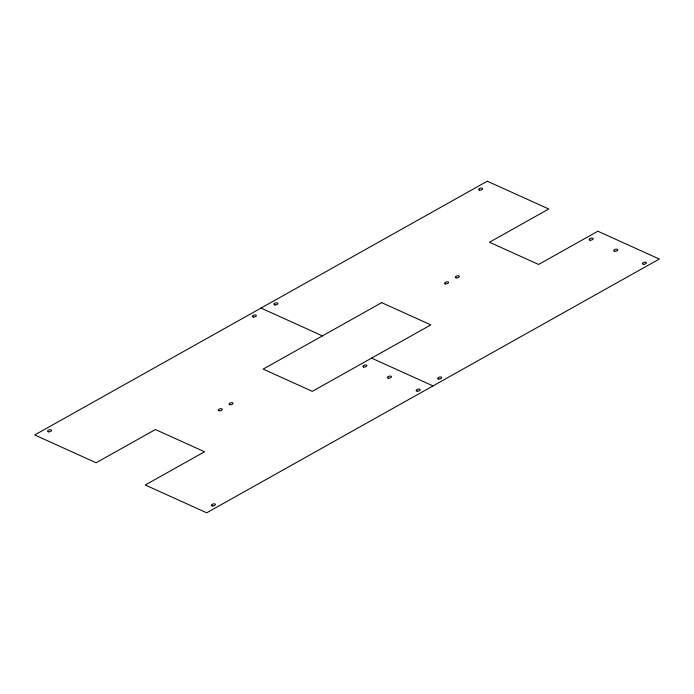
<?xml version="1.0" encoding="UTF-8"?>
<svg xmlns="http://www.w3.org/2000/svg" width="694" height="694" viewBox="0 0 694 694"><rect width="100%" height="100%" fill="white"/><g stroke="black" fill="none" stroke-linecap="round" stroke-linejoin="round"><path stroke-width="1.04" d="M261.005 308.084L322.432 335.879M371.568 358.121L432.995 385.916M487.309 181.195L34.7 434.964L96.128 462.768L155.395 429.534L204.539 451.768L145.263 485.002L206.691 512.805L659.3 259.036L597.872 231.232L538.605 264.466L489.461 242.232L548.737 208.998L487.309 181.195M381.7 302.653L263.156 369.113L312.3 391.347L430.844 324.887L381.7 302.653M643.52 264.284A2.073 0.972 -13.8 0 0 646.452 262.774A2.073 0.972 -13.8 0 0 643.312 262.61A2.073 0.972 -13.8 0 0 643.52 264.284M479.719 190.156A2.073 0.972 -13.8 0 0 482.651 188.647A2.073 0.972 -13.8 0 0 479.502 188.482A2.073 0.972 -13.8 0 0 479.719 190.156M274.971 304.952A2.073 0.972 -13.8 0 0 277.904 303.452A2.073 0.972 -13.8 0 0 274.755 303.278A2.073 0.972 -13.8 0 0 274.971 304.952M438.773 379.08A2.073 0.972 -13.8 0 0 441.705 377.579A2.073 0.972 -13.8 0 0 438.556 377.406A2.073 0.972 -13.8 0 0 438.773 379.08M614.52 251.271A2.073 0.972 -13.8 0 0 617.773 250.005A2.073 0.972 -13.8 0 0 614.997 249.476A2.073 0.972 -13.8 0 0 614.52 251.271M589.952 240.15A2.073 0.972 -13.8 0 0 593.205 238.883A2.073 0.972 -13.8 0 0 590.421 238.363A2.073 0.972 -13.8 0 0 589.952 240.15M445.331 283.889A2.073 0.972 -13.8 0 0 448.584 282.623A2.073 0.972 -13.8 0 0 445.808 282.102A2.073 0.972 -13.8 0 0 445.331 283.889M456.105 277.852A2.073 0.972 -13.8 0 0 459.359 276.585A2.073 0.972 -13.8 0 0 456.583 276.056A2.073 0.972 -13.8 0 0 456.105 277.852M417.215 391.164A2.073 0.972 -13.8 0 0 420.148 389.664A2.073 0.972 -13.8 0 0 417.007 389.49A2.073 0.972 -13.8 0 0 417.215 391.164M253.414 317.037A2.073 0.972 -13.8 0 0 256.346 315.536A2.073 0.972 -13.8 0 0 253.206 315.362A2.073 0.972 -13.8 0 0 253.414 317.037M48.667 431.833A2.073 0.972 -13.8 0 0 51.599 430.332A2.073 0.972 -13.8 0 0 48.45 430.167A2.073 0.972 -13.8 0 0 48.667 431.833M212.468 505.961A2.073 0.972 -13.8 0 0 215.4 504.46A2.073 0.972 -13.8 0 0 212.251 504.295A2.073 0.972 -13.8 0 0 212.468 505.961M388.215 378.152A2.073 0.972 -13.8 0 0 391.468 376.885A2.073 0.972 -13.8 0 0 388.692 376.365A2.073 0.972 -13.8 0 0 388.215 378.152M363.647 367.031A2.073 0.972 -13.8 0 0 366.9 365.764A2.073 0.972 -13.8 0 0 364.124 365.244A2.073 0.972 -13.8 0 0 363.647 367.031M219.026 410.779A2.073 0.972 -13.8 0 0 222.28 409.512A2.073 0.972 -13.8 0 0 219.504 408.983A2.073 0.972 -13.8 0 0 219.026 410.779M229.801 404.732A2.073 0.972 -13.8 0 0 233.054 403.466A2.073 0.972 -13.8 0 0 230.278 402.945A2.073 0.972 -13.8 0 0 229.801 404.732"/></g></svg>
